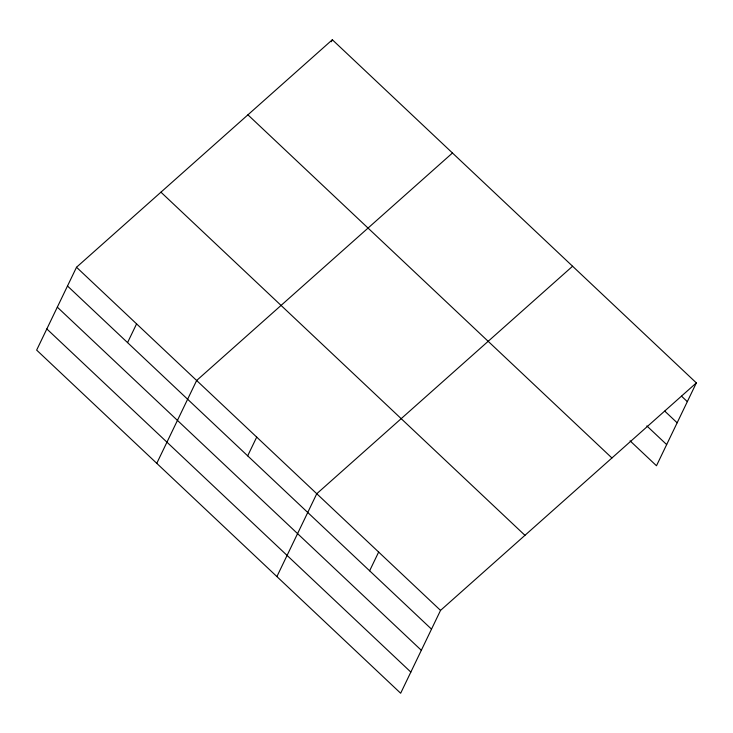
<?xml version="1.0" encoding="UTF-8"?>
<svg xmlns="http://www.w3.org/2000/svg" width="733" height="733" viewBox="0 0 733 733"><rect width="100%" height="100%" fill="white"/><g stroke="black" fill="none" stroke-linecap="round" stroke-linejoin="round"><path stroke-width="1.1" d="M76.516 267.252L36.65 350.099L400.658 693.244L440.533 610.397L696.35 382.901L332.342 39.756L76.516 267.252L440.533 610.397M127.56 342.613L136.585 323.876M331.389 41.735L332.342 39.756M156.77 463.338L196.646 380.491L452.463 152.995M247.681 455.853L256.706 437.106M276.9 576.578L316.766 493.73L572.583 266.235M369.624 570.805L378.649 552.059M696.35 382.901L656.484 465.748L630.078 440.854M681.553 396.196L687.334 401.638M664.776 411.131L677.145 422.794M646.854 425.928L666.663 444.592M247.919 114.834L611.927 457.978M160.939 192.183L524.947 535.319M67.5 285.998L431.508 629.143M57.321 307.154L421.328 650.29M46.83 328.943L410.837 672.088"/></g></svg>
